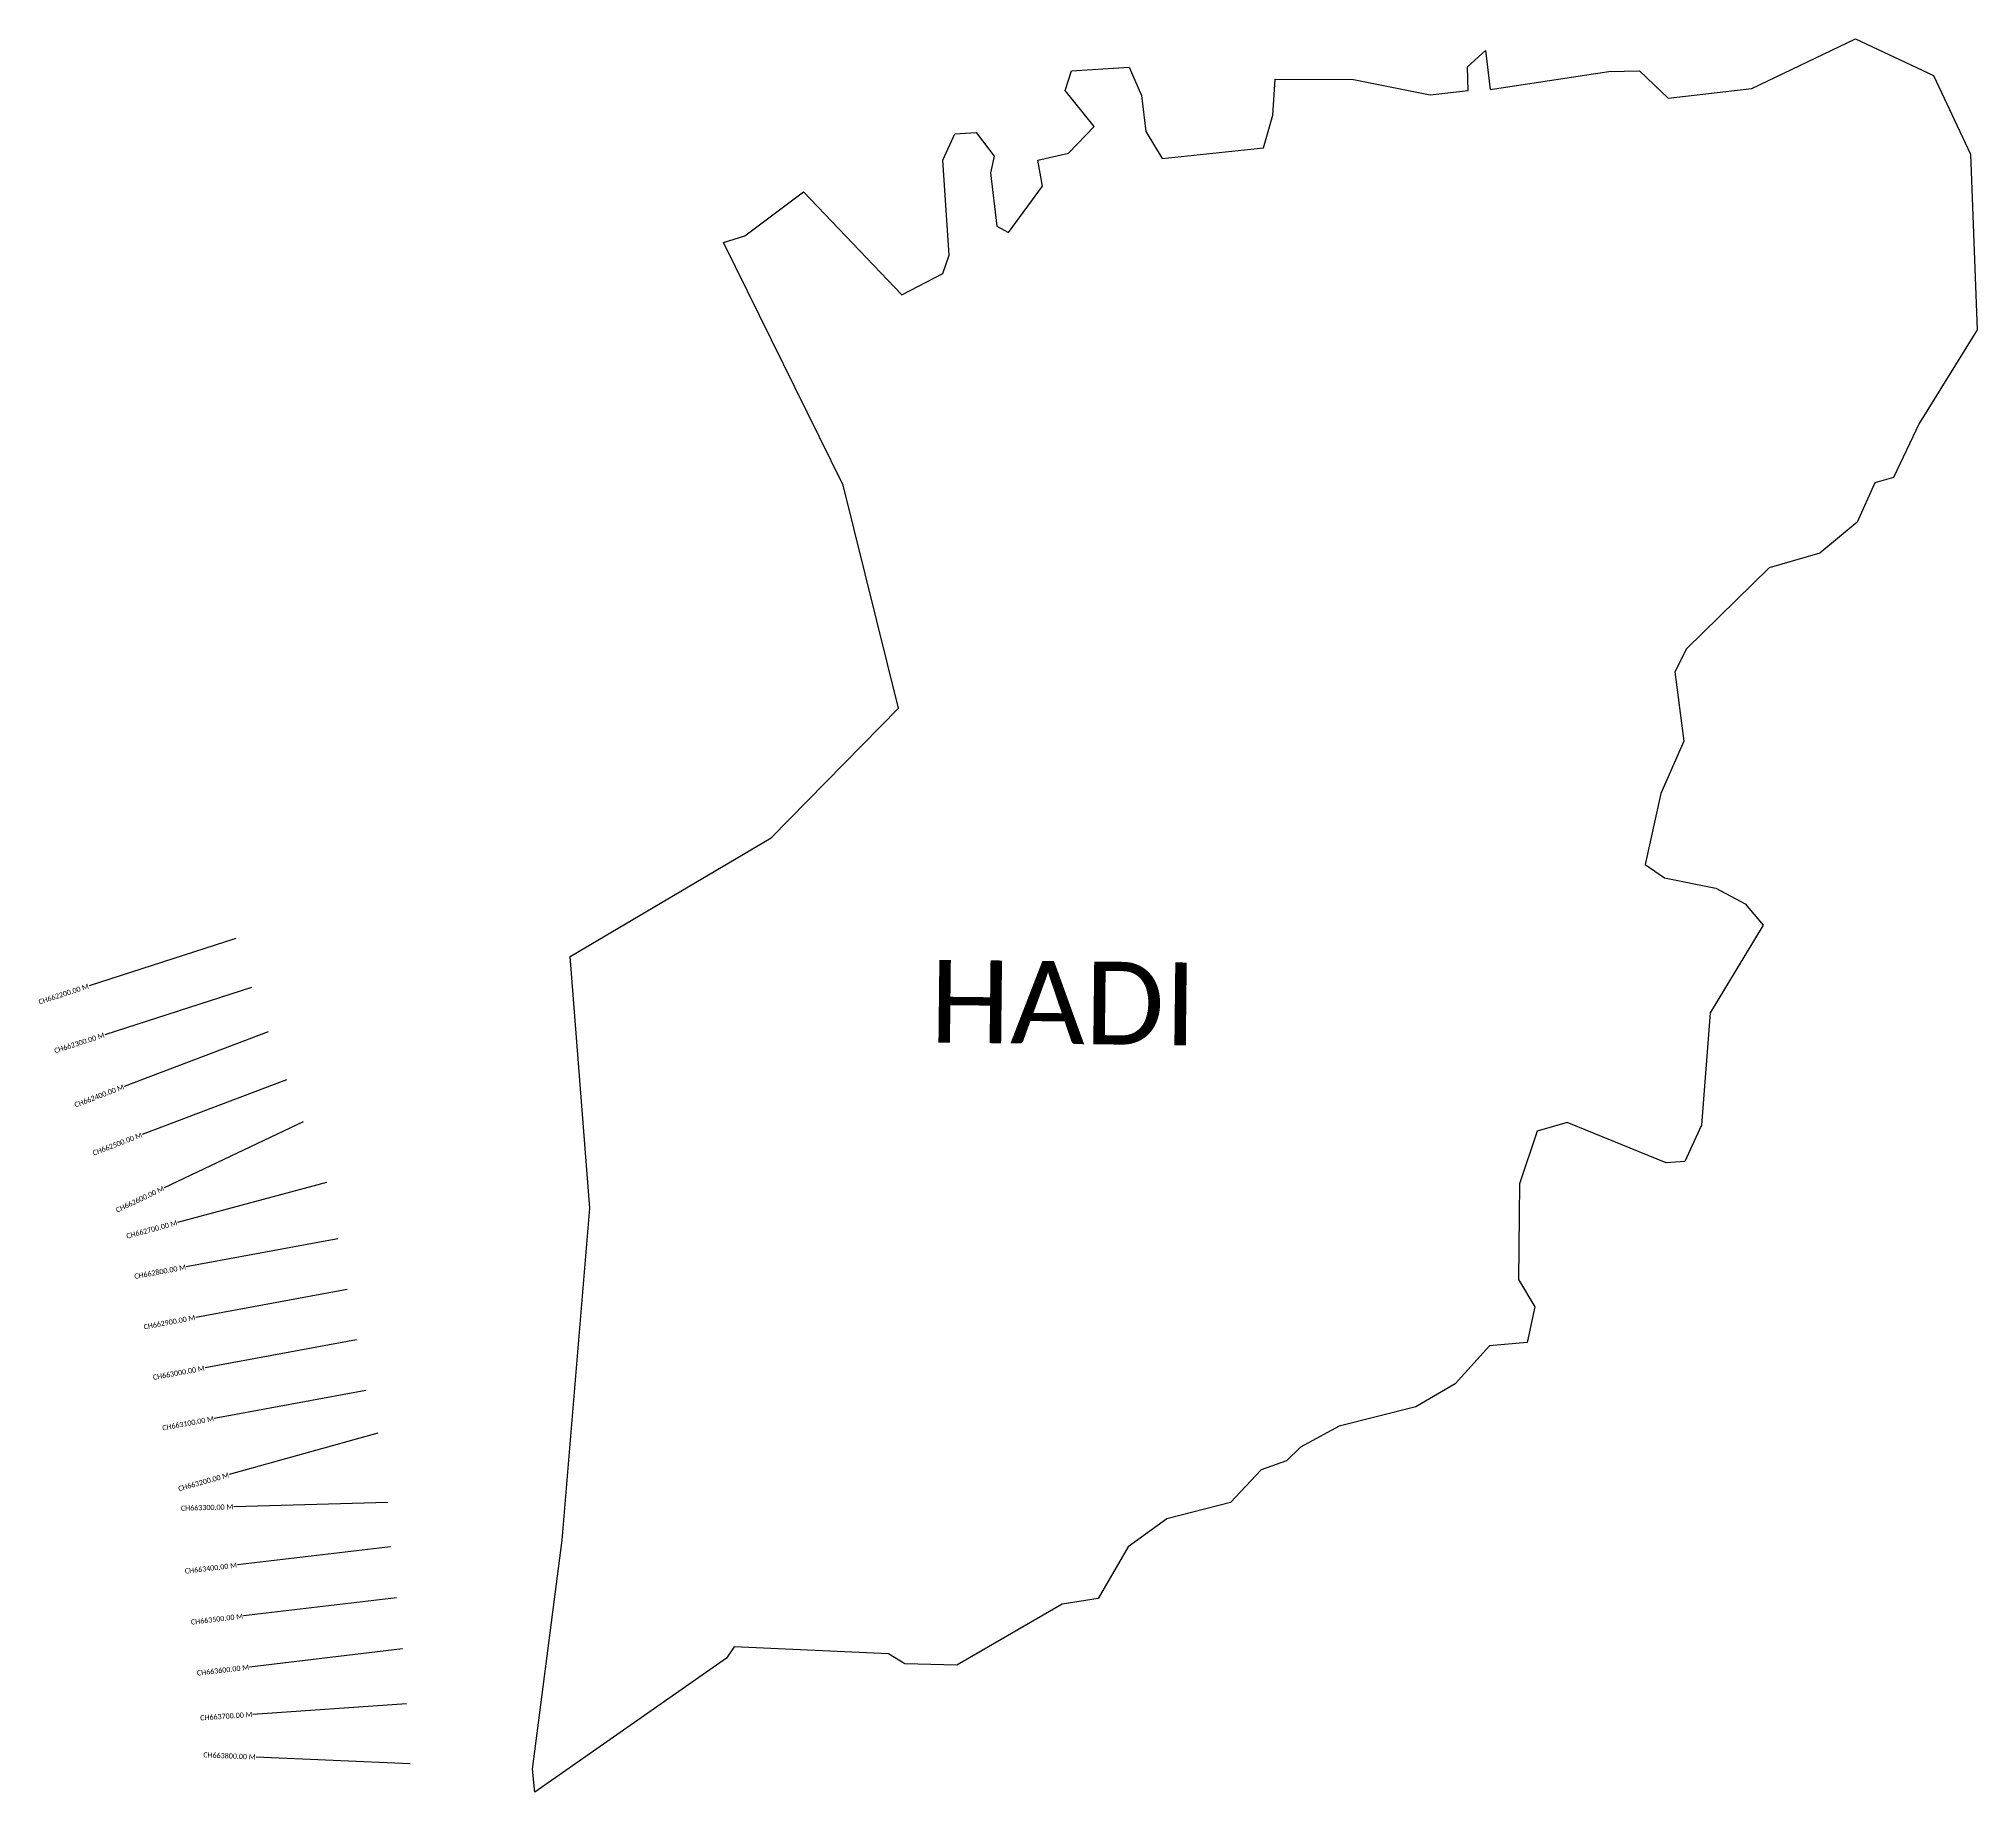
# Model space of a CAD drawing. Header units: metres. Extents: x 334555 to 338331, y 1782039 to 1785453.
import ezdxf
from ezdxf.enums import TextEntityAlignment as Align

# ---------------------------------------------------------------- set-up
doc = ezdxf.new("R2010")
doc.units = ezdxf.units.M
for name, color, linetype in [('CS', 134, 'Continuous'), ('CSMark', 6, 'Continuous'), ('VILLAGE NAME', 250, 'Continuous')]:
    doc.layers.add(name, color=color, linetype=linetype)
doc.styles.add('Legend', font='calibri.ttf')

msp = doc.modelspace()

# ---------------------------------------------------------------- linework, layer by layer
at = {"color": 3}
msp.add_lwpolyline([(335889.1, 1785056.1), (335930.8, 1785069.2), (336044.8, 1785154.8), (336236, 1784954.2), (336316.4, 1784995.7), (336328.7, 1785031.7), (336316, 1785216.3), (336339.8, 1785267.8), (336381.2, 1785270.2), (336416.1, 1785224.1), (336409.1, 1785191.6), (336421.5, 1785088), (336443.9, 1785075.9), (336510.5, 1785165.8), (336501.2, 1785216.4), (336560.8, 1785229.9), (336610.9, 1785282), (336554.1, 1785351.8), (336566.9, 1785390.5), (336679, 1785397.8), (336703, 1785342.4), (336711.7, 1785272.4), (336743.3, 1785219.6), (336940.7, 1785240.3), (336958.6, 1785304), (336963.1, 1785373.8), (337115.9, 1785373.7), (337265.3, 1785343.4), (337339.1, 1785352), (337338.3, 1785398.4), (337373.2, 1785430), (337382, 1785354.3), (337613.1, 1785388.8), (337673.2, 1785390.4), (337729.1, 1785336.9), (337891.5, 1785356), (338093.6, 1785452.7), (338245.3, 1785381.2), (338317.5, 1785228.3), (338330.7, 1784886), (338217.7, 1784703.6), (338167.4, 1784598.9), (338131.3, 1784588.4), (338096.9, 1784512), (338024.5, 1784451.5), (337925.6, 1784422.8), (337764.4, 1784265.2), (337741.6, 1784220.5), (337759.4, 1784085.5), (337714.3, 1783983.3), (337683.9, 1783845.2), (337721.4, 1783819.3), (337821.6, 1783799.3), (337878.5, 1783768.6), (337913.7, 1783727.3), (337810.6, 1783556.3), (337793.5, 1783337.6), (337761.3, 1783267), (337724.6, 1783264.7), (337531.8, 1783342.8), (337473.9, 1783326.2), (337439.1, 1783223.5), (337437.5, 1783037.1), (337469.2, 1782984.4), (337454.2, 1782914.5), (337381, 1782908.3), (337313.8, 1782834.5), (337237.5, 1782789.6), (337088.3, 1782751.6), (337012.7, 1782711), (336985.4, 1782684.2), (336936.3, 1782667), (336876.5, 1782602.9), (336752.4, 1782571.5), (336677.4, 1782517.1), (336618.8, 1782416.4), (336548.5, 1782405.3), (336343.7, 1782286.6), (336242.1, 1782289.2), (336210.3, 1782308.7), (335909.8, 1782322.3), (335894.9, 1782300.3), (335521.6, 1782039.1), (335516.8, 1782084.3), (335575.1, 1782529.5), (335628.8, 1783176), (335590.1, 1783666.4), (335981.9, 1783897.3), (336229.8, 1784149.4), (336122.1, 1784583.5), (335889.1, 1785056.1)], dxfattribs=at)
at = {"layer": 'CS'}
for p, q in [((334938.9, 1783701), (334653.3, 1783609)), ((334969.5, 1783605.8), (334684, 1783513.8)), ((335002.3, 1783519.3), (334721.7, 1783413.1)), ((335037.7, 1783425.8), (334757.1, 1783319.6)), ((335070.6, 1783344.5), (334799.5, 1783215.9)), ((335115.5, 1783226.1), (334825.8, 1783148.2)), ((335137.9, 1783116.4), (334842.8, 1783061.9)), ((335156, 1783018), (334861, 1782963.6)), ((335174.2, 1782919.7), (334879.2, 1782865.2)), ((335192.3, 1782821.4), (334897.3, 1782766.9)), ((335215.5, 1782737.9), (334926.5, 1782657.4)), ((335235, 1782602.9), (334935.2, 1782594.9)), ((335240.3, 1782516.8), (334942.3, 1782481.6)), ((335252, 1782417.5), (334954.1, 1782382.3)), ((335263.7, 1782318.2), (334965.8, 1782282.9)), ((335271.9, 1782211), (334972.6, 1782190.7)), ((335278.5, 1782094.6), (334978.8, 1782107.6))]:
    msp.add_line(p, q, dxfattribs=at)

# ---------------------------------------------------------------- texts
at = {"layer": 'CSMark', "style": 'Legend'}
for s, rotation, p in [('CH662200.00 M', 17.8467, (334652.4, 1783608.7)), ('CH662300.00 M', 17.8467, (334683, 1783513.5)), ('CH662400.00 M', 20.7321, (334720.8, 1783412.8)), ('CH662500.00 M', 20.7321, (334756.2, 1783319.3)), ('CH662600.00 M', 25.3851, (334798.6, 1783215.4)), ('CH662700.00 M', 15.0394, (334824.8, 1783148)), ('CH662800.00 M', 10.4624, (334841.9, 1783061.7)), ('CH662900.00 M', 10.4624, (334860, 1782963.4)), ('CH663000.00 M', 10.4624, (334878.2, 1782865)), ('CH663100.00 M', 10.4624, (334896.3, 1782766.7)), ('CH663200.00 M', 15.5669, (334925.5, 1782657.1)), ('CH663300.00 M', 1.5393, (334934.2, 1782594.8)), ('CH663400.00 M', 6.7425, (334941.3, 1782481.4)), ('CH663500.00 M', 6.7425, (334953.1, 1782382.1)), ('CH663600.00 M', 6.7425, (334964.8, 1782282.8)), ('CH663700.00 M', 3.8611, (334971.6, 1782190.7)), ('CH663800.00 M', 357.5141, (334977.8, 1782107.6))]:
    msp.add_text(s, height=10, rotation=rotation, dxfattribs=at).set_placement(p, align=Align.MIDDLE_RIGHT)
at = {"layer": 'VILLAGE NAME', "insert": (336292.2, 1783659.8), "char_height": 161.109, "attachment_point": 1, "rotation": 359.3742}
msp.add_mtext_dynamic_manual_height_columns('{\\fCalibri|b0|i0|c0|p34;HADI}', width=1589.786, gutter_width=805.5, heights=[0], dxfattribs=at)

doc.saveas('drawing.dxf')
